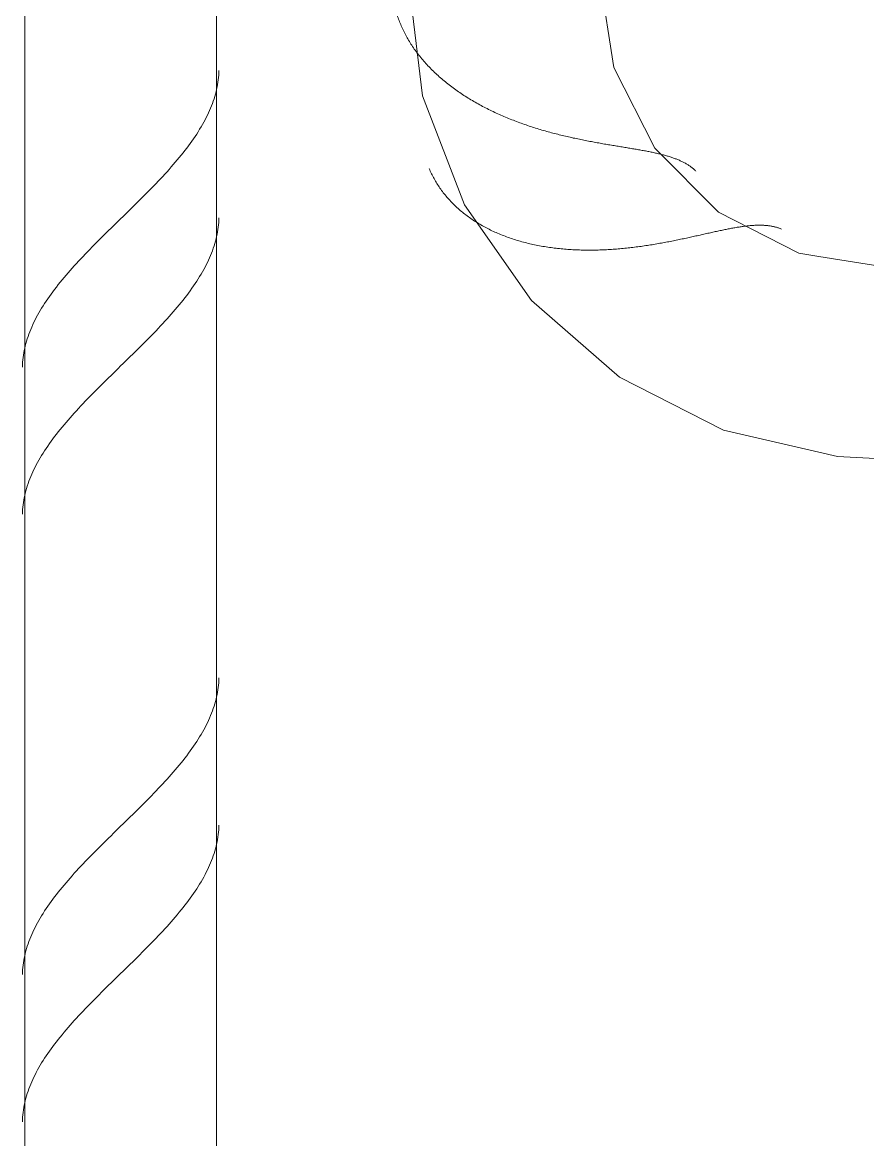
# Model space of a CAD drawing. Header units: inches. Extents: x -15746 to 650, y -81 to 12338.
# Drawn here: x -15746.417 to -15744.214, y -50.443 to -47.53 of the extents above; entities that cross this region are included whole.
import ezdxf

# ---------------------------------------------------------------- set-up
doc = ezdxf.new("R2010")
doc.units = ezdxf.units.IN
doc.header["$MEASUREMENT"] = 0
doc.layers.add('A-WALL', color=113, linetype='Continuous', lineweight=13)
doc.layers.add('A-WALL-PATT', color=111, linetype='Continuous', lineweight=18)

# ---------------------------------------------------------------- blocks, each defined once
blk = doc.blocks.new('FP_239-DETAIL - AT CMU SHELF AT RAMP')
at = {"layer": 'A-WALL', "lineweight": 18}
blk.add_line((16982.1021, -48.1689), (16981.9219, -48.1403), dxfattribs=at)
at = {"layer": 'A-WALL', "lineweight": 18, "flags": 128}
for points in [[(16980.8521, -47.4189), (16980.8891, -47.7211), (16980.9982, -48.0053), (16981.1727, -48.2548), (16981.4023, -48.4547), (16981.6734, -48.5931), (16981.9219, -48.6507)], [(16981.9219, -48.1403), (16981.8696, -48.1319), (16981.66, -48.0247), (16981.4939, -47.8578), (16981.3878, -47.6477), (16981.3521, -47.4189)], [(16981.9219, -48.6507), (16981.97, -48.6619), (16982.1021, -48.6689)]]:
    blk.add_lwpolyline(points, dxfattribs=at)
at = {"layer": 'A-WALL-PATT', "lineweight": 9}
for p, q in [((16980.8088, -47.4283), (16980.8089, -47.4319)), ((16980.8089, -47.4319), (16980.809, -47.4356)), ((16980.809, -47.4356), (16980.8092, -47.4392)), ((16980.8092, -47.4392), (16980.8094, -47.4428)), ((16980.8094, -47.4428), (16980.8097, -47.4465)), ((16980.8097, -47.4465), (16980.81, -47.4501)), ((16980.81, -47.4501), (16980.8104, -47.4537)), ((16980.8104, -47.4537), (16980.8108, -47.4574)), ((16980.8108, -47.4574), (16980.8113, -47.461)), ((16980.8113, -47.461), (16980.8118, -47.4646)), ((16980.8118, -47.4646), (16980.8123, -47.4682)), ((16980.8123, -47.4682), (16980.813, -47.4718)), ((16980.813, -47.4718), (16980.8136, -47.4754)), ((16980.8136, -47.4754), (16980.8143, -47.479)), ((16980.8143, -47.479), (16980.8151, -47.4826)), ((16980.8151, -47.4826), (16980.8159, -47.4862)), ((16980.8159, -47.4862), (16980.8167, -47.4898)), ((16980.8167, -47.4898), (16980.8176, -47.4934)), ((16980.8176, -47.4934), (16980.8185, -47.4969)), ((16980.8185, -47.4969), (16980.8195, -47.5005)), ((16980.8195, -47.5005), (16980.8206, -47.504)), ((16980.8206, -47.504), (16980.8216, -47.5076)), ((16980.8216, -47.5076), (16980.8228, -47.5111)), ((16980.8228, -47.5111), (16980.8239, -47.5147)), ((16980.8239, -47.5147), (16980.8251, -47.5182)), ((16980.8251, -47.5182), (16980.8264, -47.5217)), ((16980.8264, -47.5217), (16980.8277, -47.5252)), ((16980.8277, -47.5252), (16980.8291, -47.5287)), ((16980.8291, -47.5287), (16980.8304, -47.5322)), ((16980.8304, -47.5322), (16980.8319, -47.5356)), ((16980.8319, -47.5356), (16980.8334, -47.5391)), ((16980.8334, -47.5391), (16980.8349, -47.5426)), ((16980.8349, -47.5426), (16980.8365, -47.546)), ((16980.8365, -47.546), (16980.8381, -47.5494)), ((16980.8381, -47.5494), (16980.8397, -47.5528)), ((16980.8397, -47.5528), (16980.8414, -47.5563)), ((16980.8414, -47.5563), (16980.8432, -47.5596)), ((16980.8432, -47.5596), (16980.845, -47.563)), ((16980.845, -47.563), (16980.8468, -47.5664)), ((16980.8468, -47.5664), (16980.8487, -47.5698)), ((16980.8487, -47.5698), (16980.8506, -47.5731)), ((16980.8506, -47.5731), (16980.8526, -47.5764)), ((16980.8526, -47.5764), (16980.8546, -47.5797)), ((16980.8546, -47.5797), (16980.8566, -47.583)), ((16980.8566, -47.583), (16980.8587, -47.5863)), ((16980.8587, -47.5863), (16980.8608, -47.5896)), ((16980.8608, -47.5896), (16980.863, -47.5928)), ((16980.863, -47.5928), (16980.8652, -47.5961)), ((16980.8652, -47.5961), (16980.8674, -47.5993)), ((16980.8674, -47.5993), (16980.8697, -47.6025)), ((16980.8697, -47.6025), (16980.872, -47.6057)), ((16980.872, -47.6057), (16980.8744, -47.6089)), ((16980.8744, -47.6089), (16980.8768, -47.612)), ((16980.8768, -47.612), (16980.8792, -47.6152)), ((16980.8792, -47.6152), (16980.8817, -47.6183)), ((16980.8817, -47.6183), (16980.8842, -47.6214)), ((16980.8842, -47.6214), (16980.8868, -47.6245)), ((16980.8868, -47.6245), (16980.8894, -47.6276)), ((16980.8894, -47.6276), (16980.892, -47.6306)), ((16980.892, -47.6306), (16980.8947, -47.6337)), ((16980.8947, -47.6337), (16980.8974, -47.6367)), ((16980.8974, -47.6367), (16980.9001, -47.6397)), ((16980.9001, -47.6397), (16980.9029, -47.6427)), ((16980.9029, -47.6427), (16980.9057, -47.6456)), ((16980.9057, -47.6456), (16980.9085, -47.6486)), ((16980.9085, -47.6486), (16980.9114, -47.6515)), ((16980.9114, -47.6515), (16980.9143, -47.6544)), ((16980.9143, -47.6544), (16980.9172, -47.6573)), ((16980.9172, -47.6573), (16980.9202, -47.6601)), ((16980.9202, -47.6601), (16980.9232, -47.663)), ((16980.9232, -47.663), (16980.9262, -47.6658)), ((16980.9262, -47.6658), (16980.9293, -47.6686)), ((16980.9293, -47.6686), (16980.9324, -47.6714)), ((16980.9324, -47.6714), (16980.9355, -47.6742)), ((16980.9355, -47.6742), (16980.9387, -47.6769)), ((16980.9387, -47.6769), (16980.9419, -47.6796)), ((16980.9419, -47.6796), (16980.9451, -47.6823)), ((16980.9451, -47.6823), (16980.9483, -47.685)), ((16980.9483, -47.685), (16980.9516, -47.6876)), ((16980.9516, -47.6876), (16980.9549, -47.6903)), ((16980.9549, -47.6903), (16980.9583, -47.6929)), ((16980.9583, -47.6929), (16980.9616, -47.6955)), ((16980.9616, -47.6955), (16980.965, -47.698)), ((16980.965, -47.698), (16980.9684, -47.7006)), ((16980.9684, -47.7006), (16980.9719, -47.7031)), ((16980.9719, -47.7031), (16980.9753, -47.7056)), ((16980.9753, -47.7056), (16980.9788, -47.7081)), ((16980.9788, -47.7081), (16980.9824, -47.7105)), ((16980.9824, -47.7105), (16980.9859, -47.713)), ((16980.9859, -47.713), (16980.9895, -47.7154)), ((16980.9895, -47.7154), (16980.9931, -47.7178)), ((16980.9931, -47.7178), (16980.9967, -47.7201)), ((16980.9967, -47.7201), (16981.0003, -47.7225)), ((16981.0003, -47.7225), (16981.004, -47.7248)), ((16981.004, -47.7248), (16981.0076, -47.7271)), ((16981.0076, -47.7271), (16981.0113, -47.7294)), ((16981.0113, -47.7294), (16981.015, -47.7316)), ((16981.015, -47.7316), (16981.0188, -47.7338)), ((16981.0188, -47.7338), (16981.0225, -47.736)), ((16981.0225, -47.736), (16981.0263, -47.7382)), ((16981.0263, -47.7382), (16981.0301, -47.7404)), ((16981.0301, -47.7404), (16981.0339, -47.7425)), ((16981.0339, -47.7425), (16981.0378, -47.7446)), ((16981.0378, -47.7446), (16981.0416, -47.7467)), ((16981.0416, -47.7467), (16981.0455, -47.7488)), ((16981.0455, -47.7488), (16981.0494, -47.7508)), ((16981.0494, -47.7508), (16981.0533, -47.7528)), ((16981.0533, -47.7528), (16981.0572, -47.7548)), ((16981.0572, -47.7548), (16981.0611, -47.7568)), ((16981.0611, -47.7568), (16981.0651, -47.7587)), ((16981.0651, -47.7587), (16981.069, -47.7607)), ((16981.069, -47.7607), (16981.073, -47.7626)), ((16981.073, -47.7626), (16981.077, -47.7644)), ((16981.077, -47.7644), (16981.081, -47.7663)), ((16981.081, -47.7663), (16981.085, -47.7681)), ((16981.085, -47.7681), (16981.089, -47.7699)), ((16981.089, -47.7699), (16981.093, -47.7717)), ((16981.093, -47.7717), (16981.0971, -47.7735)), ((16981.0971, -47.7735), (16981.1011, -47.7752)), ((16981.1011, -47.7752), (16981.1052, -47.7769)), ((16981.1052, -47.7769), (16981.1092, -47.7786)), ((16981.1092, -47.7786), (16981.1133, -47.7803)), ((16981.1133, -47.7803), (16981.1174, -47.782)), ((16981.1174, -47.782), (16981.1215, -47.7836)), ((16981.1215, -47.7836), (16981.1256, -47.7852)), ((16981.1256, -47.7852), (16981.1297, -47.7868)), ((16981.1297, -47.7868), (16981.1338, -47.7883)), ((16981.1338, -47.7883), (16981.1379, -47.7899)), ((16981.1379, -47.7899), (16981.142, -47.7914)), ((16981.142, -47.7914), (16981.1461, -47.7929)), ((16981.1461, -47.7929), (16981.1503, -47.7944)), ((16981.1503, -47.7944), (16981.1544, -47.7958)), ((16981.1544, -47.7958), (16981.1585, -47.7973)), ((16981.1585, -47.7973), (16981.1627, -47.7987)), ((16981.1627, -47.7987), (16981.1668, -47.8001)), ((16981.1668, -47.8001), (16981.171, -47.8014)), ((16981.171, -47.8014), (16981.1751, -47.8028)), ((16981.1751, -47.8028), (16981.1792, -47.8041)), ((16981.1792, -47.8041), (16981.1834, -47.8054)), ((16981.1834, -47.8054), (16981.1875, -47.8067)), ((16981.1875, -47.8067), (16981.1917, -47.808)), ((16981.1917, -47.808), (16981.1958, -47.8092)), ((16981.1958, -47.8092), (16981.2, -47.8105)), ((16981.2, -47.8105), (16981.2041, -47.8117)), ((16981.2041, -47.8117), (16981.2082, -47.8129)), ((16981.2082, -47.8129), (16981.2124, -47.814)), ((16981.2124, -47.814), (16981.2165, -47.8152)), ((16981.2165, -47.8152), (16981.2206, -47.8163)), ((16981.2206, -47.8163), (16981.2247, -47.8174)), ((16981.2247, -47.8174), (16981.2288, -47.8185)), ((16981.2288, -47.8185), (16981.2329, -47.8196)), ((16981.2329, -47.8196), (16981.237, -47.8207)), ((16981.237, -47.8207), (16981.2411, -47.8217)), ((16981.2411, -47.8217), (16981.2452, -47.8228)), ((16981.2452, -47.8228), (16981.2493, -47.8238)), ((16981.2493, -47.8238), (16981.2534, -47.8248)), ((16981.2534, -47.8248), (16981.2575, -47.8257)), ((16981.2575, -47.8257), (16981.2615, -47.8267)), ((16981.2615, -47.8267), (16981.2656, -47.8276)), ((16981.2656, -47.8276), (16981.2696, -47.8286)), ((16981.2696, -47.8286), (16981.2736, -47.8295)), ((16981.2736, -47.8295), (16981.2777, -47.8304)), ((16981.2777, -47.8304), (16981.2817, -47.8313)), ((16981.2817, -47.8313), (16981.2857, -47.8321)), ((16981.2857, -47.8321), (16981.2897, -47.833)), ((16981.2897, -47.833), (16981.2936, -47.8338)), ((16981.2936, -47.8338), (16981.2976, -47.8347)), ((16981.2976, -47.8347), (16981.3015, -47.8355)), ((16981.3015, -47.8355), (16981.3055, -47.8363)), ((16981.3055, -47.8363), (16981.3094, -47.8371)), ((16981.3094, -47.8371), (16981.3133, -47.8379)), ((16981.3133, -47.8379), (16981.3172, -47.8386)), ((16981.3172, -47.8386), (16981.3211, -47.8394)), ((16981.3211, -47.8394), (16981.325, -47.8401)), ((16981.325, -47.8401), (16981.3288, -47.8408)), ((16981.3288, -47.8408), (16981.3327, -47.8416)), ((16981.3327, -47.8416), (16981.3365, -47.8423)), ((16981.3365, -47.8423), (16981.3403, -47.843)), ((16981.3403, -47.843), (16981.3441, -47.8437)), ((16981.3441, -47.8437), (16981.3479, -47.8443)), ((16981.3479, -47.8443), (16981.3516, -47.845)), ((16981.3516, -47.845), (16981.3554, -47.8457)), ((16981.3554, -47.8457), (16981.3591, -47.8463)), ((16981.3591, -47.8463), (16981.3628, -47.847)), ((16981.3628, -47.847), (16981.3665, -47.8476)), ((16981.3665, -47.8476), (16981.3701, -47.8482)), ((16981.3701, -47.8482), (16981.3738, -47.8488)), ((16981.3738, -47.8488), (16981.3774, -47.8494)), ((16981.3774, -47.8494), (16981.381, -47.85)), ((16981.381, -47.85), (16981.3846, -47.8506)), ((16981.3846, -47.8506), (16981.3882, -47.8512)), ((16981.3882, -47.8512), (16981.3917, -47.8518)), ((16981.3917, -47.8518), (16981.3952, -47.8524)), ((16981.3952, -47.8524), (16981.3987, -47.853)), ((16981.3987, -47.853), (16981.4022, -47.8536)), ((16981.4022, -47.8536), (16981.4057, -47.8541)), ((16981.4057, -47.8541), (16981.4091, -47.8547)), ((16981.4091, -47.8547), (16981.4126, -47.8552)), ((16981.4126, -47.8552), (16981.416, -47.8558)), ((16981.416, -47.8558), (16981.4193, -47.8564)), ((16981.4193, -47.8564), (16981.4227, -47.8569)), ((16981.4227, -47.8569), (16981.426, -47.8575)), ((16981.426, -47.8575), (16981.4293, -47.858)), ((16981.4293, -47.858), (16981.4326, -47.8586)), ((16981.4326, -47.8586), (16981.4359, -47.8591)), ((16981.4359, -47.8591), (16981.4391, -47.8596)), ((16981.4391, -47.8596), (16981.4423, -47.8602)), ((16981.4423, -47.8602), (16981.4455, -47.8607)), ((16981.4455, -47.8607), (16981.4487, -47.8613)), ((16981.4487, -47.8613), (16981.4518, -47.8618)), ((16981.4518, -47.8618), (16981.4549, -47.8624)), ((16981.4549, -47.8624), (16981.458, -47.8629)), ((16981.458, -47.8629), (16981.4611, -47.8635)), ((16981.4611, -47.8635), (16981.4641, -47.864)), ((16981.4641, -47.864), (16981.4671, -47.8646)), ((16981.4671, -47.8646), (16981.4701, -47.8651)), ((16981.4701, -47.8651), (16981.4731, -47.8657)), ((16981.4731, -47.8657), (16981.476, -47.8663)), ((16981.476, -47.8663), (16981.4789, -47.8669)), ((16981.4789, -47.8669), (16981.4818, -47.8674)), ((16981.4818, -47.8674), (16981.4847, -47.868)), ((16981.4847, -47.868), (16981.4875, -47.8686)), ((16981.4875, -47.8686), (16981.4903, -47.8692)), ((16981.4903, -47.8692), (16981.4931, -47.8698)), ((16981.4931, -47.8698), (16981.4959, -47.8704)), ((16981.4959, -47.8704), (16981.4986, -47.871)), ((16981.4986, -47.871), (16981.5013, -47.8716)), ((16981.5013, -47.8716), (16981.504, -47.8722)), ((16981.504, -47.8722), (16981.5066, -47.8729)), ((16981.5066, -47.8729), (16981.5093, -47.8735)), ((16981.5093, -47.8735), (16981.5119, -47.8742)), ((16981.5119, -47.8742), (16981.5144, -47.8748)), ((16981.5144, -47.8748), (16981.517, -47.8755)), ((16981.517, -47.8755), (16981.5195, -47.8762)), ((16981.5195, -47.8762), (16981.522, -47.8769)), ((16981.522, -47.8769), (16981.5245, -47.8776)), ((16981.5245, -47.8776), (16981.5269, -47.8783)), ((16981.5269, -47.8783), (16981.5293, -47.879)), ((16981.5293, -47.879), (16981.5317, -47.8797)), ((16981.5317, -47.8797), (16981.534, -47.8805)), ((16981.534, -47.8805), (16981.5364, -47.8812)), ((16981.5364, -47.8812), (16981.5387, -47.882)), ((16981.5387, -47.882), (16981.541, -47.8828)), ((16981.541, -47.8828), (16981.5432, -47.8836)), ((16981.5432, -47.8836), (16981.5454, -47.8844)), ((16981.5454, -47.8844), (16981.5476, -47.8852)), ((16981.5476, -47.8852), (16981.5498, -47.886)), ((16981.5498, -47.886), (16981.5519, -47.8869)), ((16981.5519, -47.8869), (16981.554, -47.8877)), ((16981.554, -47.8877), (16981.5561, -47.8886)), ((16981.5561, -47.8886), (16981.5582, -47.8895)), ((16981.5582, -47.8895), (16981.5602, -47.8904)), ((16981.5602, -47.8904), (16981.5622, -47.8913)), ((16981.5622, -47.8913), (16981.5642, -47.8923)), ((16980.906, -47.911), (16980.9075, -47.9144)), ((16980.9075, -47.9144), (16980.909, -47.9177)), ((16980.909, -47.9177), (16980.9105, -47.921)), ((16981.5642, -47.8923), (16981.5662, -47.8932)), ((16981.5662, -47.8932), (16981.5681, -47.8942)), ((16981.5681, -47.8942), (16981.57, -47.8952)), ((16981.57, -47.8952), (16981.5719, -47.8962)), ((16981.5719, -47.8962), (16981.5738, -47.8972)), ((16981.5738, -47.8972), (16981.5756, -47.8983)), ((16981.5756, -47.8983), (16981.5774, -47.8993)), ((16981.5774, -47.8993), (16981.5792, -47.9004)), ((16981.5792, -47.9004), (16981.5809, -47.9015)), ((16981.5809, -47.9015), (16981.5827, -47.9027)), ((16981.5827, -47.9027), (16981.5844, -47.9038)), ((16981.5844, -47.9038), (16981.586, -47.905)), ((16981.586, -47.905), (16981.5877, -47.9061)), ((16981.5877, -47.9061), (16981.5893, -47.9073)), ((16981.5893, -47.9073), (16981.5909, -47.9086)), ((16981.5909, -47.9086), (16981.5925, -47.9098)), ((16981.5925, -47.9098), (16981.5941, -47.9111)), ((16981.5941, -47.9111), (16981.5956, -47.9123)), ((16981.5956, -47.9123), (16981.5971, -47.9136)), ((16981.5971, -47.9136), (16981.5986, -47.915)), ((16981.5986, -47.915), (16981.6001, -47.9163)), ((16981.6001, -47.9163), (16981.6015, -47.9177)), ((16980.9105, -47.921), (16980.9121, -47.9243)), ((16980.9121, -47.9243), (16980.9137, -47.9275)), ((16980.9137, -47.9275), (16980.9153, -47.9308)), ((16980.9153, -47.9308), (16980.917, -47.934)), ((16980.917, -47.934), (16980.9188, -47.9372)), ((16980.9188, -47.9372), (16980.9206, -47.9404)), ((16980.9206, -47.9404), (16980.9224, -47.9436)), ((16980.9224, -47.9436), (16980.9243, -47.9467)), ((16980.9243, -47.9467), (16980.9262, -47.9498)), ((16980.9262, -47.9498), (16980.9281, -47.9529)), ((16980.9281, -47.9529), (16980.9301, -47.956)), ((16980.9301, -47.956), (16980.9322, -47.959)), ((16980.9322, -47.959), (16980.9343, -47.9621)), ((16980.9343, -47.9621), (16980.9364, -47.9651)), ((16980.9364, -47.9651), (16980.9385, -47.9681)), ((16980.9385, -47.9681), (16980.9407, -47.971)), ((16980.9407, -47.971), (16980.943, -47.974)), ((16980.943, -47.974), (16980.9453, -47.9769)), ((16980.9453, -47.9769), (16980.9476, -47.9798)), ((16980.9476, -47.9798), (16980.95, -47.9826)), ((16980.95, -47.9826), (16980.9524, -47.9855)), ((16980.9524, -47.9855), (16980.9548, -47.9883)), ((16980.9548, -47.9883), (16980.9573, -47.9911)), ((16980.9573, -47.9911), (16980.9598, -47.9938)), ((16980.9598, -47.9938), (16980.9624, -47.9966)), ((16980.9624, -47.9966), (16980.965, -47.9993)), ((16980.965, -47.9993), (16980.9676, -48.002)), ((16980.9676, -48.002), (16980.9703, -48.0046)), ((16980.9703, -48.0046), (16980.973, -48.0072)), ((16980.973, -48.0072), (16980.9757, -48.0098)), ((16980.9757, -48.0098), (16980.9785, -48.0124)), ((16980.9785, -48.0124), (16980.9813, -48.015)), ((16980.9813, -48.015), (16980.9842, -48.0175)), ((16980.9842, -48.0175), (16980.9871, -48.02)), ((16980.9871, -48.02), (16980.99, -48.0225)), ((16980.99, -48.0225), (16980.9929, -48.0249)), ((16980.9929, -48.0249), (16980.9959, -48.0273)), ((16980.9959, -48.0273), (16980.999, -48.0297)), ((16980.999, -48.0297), (16981.002, -48.032)), ((16981.002, -48.032), (16981.0051, -48.0344)), ((16981.0051, -48.0344), (16981.0082, -48.0367)), ((16981.0082, -48.0367), (16981.0114, -48.0389)), ((16981.0114, -48.0389), (16981.0146, -48.0412)), ((16981.0146, -48.0412), (16981.0178, -48.0434)), ((16981.0178, -48.0434), (16981.0211, -48.0456)), ((16981.0211, -48.0456), (16981.0244, -48.0477)), ((16981.0244, -48.0477), (16981.0277, -48.0498)), ((16981.0277, -48.0498), (16981.031, -48.0519)), ((16981.031, -48.0519), (16981.0344, -48.054)), ((16981.0344, -48.054), (16981.0378, -48.056)), ((16981.0378, -48.056), (16981.0412, -48.058)), ((16981.0412, -48.058), (16981.0447, -48.06)), ((16981.0447, -48.06), (16981.0482, -48.062)), ((16981.0482, -48.062), (16981.0517, -48.0639)), ((16981.0517, -48.0639), (16981.0553, -48.0657)), ((16981.0553, -48.0657), (16981.0589, -48.0676)), ((16981.6973, -48.0662), (16981.7002, -48.0657)), ((16981.7002, -48.0657), (16981.703, -48.0652)), ((16981.703, -48.0652), (16981.7058, -48.0647)), ((16981.7058, -48.0647), (16981.7086, -48.0642)), ((16981.7086, -48.0642), (16981.7113, -48.0638)), ((16981.7113, -48.0638), (16981.7141, -48.0634)), ((16981.7141, -48.0634), (16981.7168, -48.0629)), ((16981.7168, -48.0629), (16981.7195, -48.0625)), ((16981.7195, -48.0625), (16981.7222, -48.0621)), ((16981.7222, -48.0621), (16981.7248, -48.0618)), ((16981.7248, -48.0618), (16981.7275, -48.0614)), ((16981.7275, -48.0614), (16981.7301, -48.0611)), ((16981.7301, -48.0611), (16981.7327, -48.0608)), ((16981.7327, -48.0608), (16981.7352, -48.0605)), ((16981.7352, -48.0605), (16981.7378, -48.0602)), ((16981.7378, -48.0602), (16981.7403, -48.06)), ((16981.7403, -48.06), (16981.7428, -48.0597)), ((16981.7428, -48.0597), (16981.7453, -48.0595)), ((16981.7453, -48.0595), (16981.7477, -48.0593)), ((16981.7477, -48.0593), (16981.7502, -48.0592)), ((16981.7502, -48.0592), (16981.7526, -48.059)), ((16981.7526, -48.059), (16981.755, -48.0589)), ((16981.755, -48.0589), (16981.7574, -48.0588)), ((16981.7574, -48.0588), (16981.7598, -48.0587)), ((16981.7598, -48.0587), (16981.7621, -48.0586)), ((16981.7621, -48.0586), (16981.7644, -48.0586)), ((16981.7644, -48.0586), (16981.7667, -48.0586)), ((16981.7667, -48.0586), (16981.769, -48.0586)), ((16981.769, -48.0586), (16981.7713, -48.0586)), ((16981.7713, -48.0586), (16981.7735, -48.0587)), ((16981.7735, -48.0587), (16981.7758, -48.0588)), ((16981.7758, -48.0588), (16981.778, -48.0589)), ((16981.778, -48.0589), (16981.7802, -48.059)), ((16981.7802, -48.059), (16981.7823, -48.0592)), ((16981.7823, -48.0592), (16981.7845, -48.0593)), ((16981.7845, -48.0593), (16981.7866, -48.0595)), ((16981.7866, -48.0595), (16981.7887, -48.0598)), ((16981.7887, -48.0598), (16981.7909, -48.06)), ((16981.7909, -48.06), (16981.7929, -48.0603)), ((16981.7929, -48.0603), (16981.795, -48.0606)), ((16981.795, -48.0606), (16981.7971, -48.061)), ((16981.7971, -48.061), (16981.7991, -48.0613)), ((16981.7991, -48.0613), (16981.8011, -48.0617)), ((16981.8011, -48.0617), (16981.8031, -48.0622)), ((16981.8031, -48.0622), (16981.8051, -48.0626)), ((16981.8051, -48.0626), (16981.8071, -48.0631)), ((16981.8071, -48.0631), (16981.8091, -48.0636)), ((16981.8091, -48.0636), (16981.811, -48.0641)), ((16981.811, -48.0641), (16981.8129, -48.0647)), ((16981.8129, -48.0647), (16981.8149, -48.0653)), ((16981.8149, -48.0653), (16981.8168, -48.0659)), ((16981.8168, -48.0659), (16981.8186, -48.0665)), ((16981.0589, -48.0676), (16981.0625, -48.0694)), ((16981.0625, -48.0694), (16981.0661, -48.0712)), ((16981.0661, -48.0712), (16981.0697, -48.073)), ((16981.0697, -48.073), (16981.0734, -48.0747)), ((16981.0734, -48.0747), (16981.0771, -48.0764)), ((16981.0771, -48.0764), (16981.0809, -48.0781)), ((16981.0809, -48.0781), (16981.0846, -48.0797)), ((16981.0846, -48.0797), (16981.0884, -48.0813)), ((16981.0884, -48.0813), (16981.0922, -48.0829)), ((16981.0922, -48.0829), (16981.096, -48.0844)), ((16981.096, -48.0844), (16981.0999, -48.0859)), ((16981.0999, -48.0859), (16981.1038, -48.0874)), ((16981.1038, -48.0874), (16981.1076, -48.0889)), ((16981.1076, -48.0889), (16981.1116, -48.0903)), ((16981.1116, -48.0903), (16981.1155, -48.0917)), ((16981.1155, -48.0917), (16981.1194, -48.093)), ((16981.1194, -48.093), (16981.1234, -48.0944)), ((16981.1234, -48.0944), (16981.1274, -48.0957)), ((16981.5615, -48.0954), (16981.5653, -48.0946)), ((16981.5653, -48.0946), (16981.569, -48.0938)), ((16981.569, -48.0938), (16981.5727, -48.093)), ((16981.5727, -48.093), (16981.5764, -48.0923)), ((16981.5764, -48.0923), (16981.58, -48.0915)), ((16981.58, -48.0915), (16981.5837, -48.0907)), ((16981.5837, -48.0907), (16981.5873, -48.0899)), ((16981.5873, -48.0899), (16981.5909, -48.0891)), ((16981.5909, -48.0891), (16981.5944, -48.0883)), ((16981.5944, -48.0883), (16981.598, -48.0875)), ((16981.598, -48.0875), (16981.6015, -48.0867)), ((16981.6015, -48.0867), (16981.605, -48.086)), ((16981.605, -48.086), (16981.6085, -48.0852)), ((16981.6085, -48.0852), (16981.612, -48.0844)), ((16981.612, -48.0844), (16981.6154, -48.0836)), ((16981.6154, -48.0836), (16981.6189, -48.0829)), ((16981.6189, -48.0829), (16981.6223, -48.0821)), ((16981.6223, -48.0821), (16981.6256, -48.0813)), ((16981.6256, -48.0813), (16981.629, -48.0806)), ((16981.629, -48.0806), (16981.6323, -48.0798)), ((16981.6323, -48.0798), (16981.6357, -48.0791)), ((16981.6357, -48.0791), (16981.6389, -48.0784)), ((16981.6389, -48.0784), (16981.6422, -48.0776)), ((16981.6422, -48.0776), (16981.6455, -48.0769)), ((16981.6455, -48.0769), (16981.6487, -48.0762)), ((16981.6487, -48.0762), (16981.6519, -48.0755)), ((16981.6519, -48.0755), (16981.6551, -48.0748)), ((16981.6551, -48.0748), (16981.6583, -48.0741)), ((16981.6583, -48.0741), (16981.6614, -48.0734)), ((16981.6614, -48.0734), (16981.6645, -48.0728)), ((16981.6645, -48.0728), (16981.6676, -48.0721)), ((16981.6676, -48.0721), (16981.6707, -48.0715)), ((16981.6707, -48.0715), (16981.6737, -48.0708)), ((16981.6737, -48.0708), (16981.6768, -48.0702)), ((16981.6768, -48.0702), (16981.6798, -48.0696)), ((16981.6798, -48.0696), (16981.6827, -48.069)), ((16981.6827, -48.069), (16981.6857, -48.0684)), ((16981.6857, -48.0684), (16981.6886, -48.0679)), ((16981.6886, -48.0679), (16981.6916, -48.0673)), ((16981.6916, -48.0673), (16981.6944, -48.0667)), ((16981.6944, -48.0667), (16981.6973, -48.0662)), ((16981.8186, -48.0665), (16981.8205, -48.0672)), ((16981.8205, -48.0672), (16981.8224, -48.0679)), ((16981.8224, -48.0679), (16981.8242, -48.0686)), ((16981.1274, -48.0957), (16981.1314, -48.0969)), ((16981.1314, -48.0969), (16981.1355, -48.0982)), ((16981.1355, -48.0982), (16981.1395, -48.0994)), ((16981.1395, -48.0994), (16981.1436, -48.1006)), ((16981.1436, -48.1006), (16981.1477, -48.1017)), ((16981.1477, -48.1017), (16981.1518, -48.1028)), ((16981.1518, -48.1028), (16981.1559, -48.1039)), ((16981.1559, -48.1039), (16981.16, -48.105)), ((16981.16, -48.105), (16981.1642, -48.106)), ((16981.1642, -48.106), (16981.1683, -48.107)), ((16981.1683, -48.107), (16981.1725, -48.1079)), ((16981.1725, -48.1079), (16981.1767, -48.1089)), ((16981.1767, -48.1089), (16981.1809, -48.1098)), ((16981.1809, -48.1098), (16981.1852, -48.1106)), ((16981.1852, -48.1106), (16981.1894, -48.1115)), ((16981.1894, -48.1115), (16981.1936, -48.1123)), ((16981.1936, -48.1123), (16981.1979, -48.1131)), ((16981.1979, -48.1131), (16981.2022, -48.1138)), ((16981.2022, -48.1138), (16981.2064, -48.1146)), ((16981.2064, -48.1146), (16981.2107, -48.1153)), ((16981.2107, -48.1153), (16981.215, -48.1159)), ((16981.215, -48.1159), (16981.2193, -48.1166)), ((16981.2193, -48.1166), (16981.2237, -48.1172)), ((16981.2237, -48.1172), (16981.228, -48.1178)), ((16981.228, -48.1178), (16981.2323, -48.1183)), ((16981.2323, -48.1183), (16981.2367, -48.1188)), ((16981.2367, -48.1188), (16981.241, -48.1193)), ((16981.241, -48.1193), (16981.2454, -48.1198)), ((16981.2454, -48.1198), (16981.2497, -48.1202)), ((16981.2497, -48.1202), (16981.2541, -48.1206)), ((16981.2541, -48.1206), (16981.2585, -48.121)), ((16981.2585, -48.121), (16981.2629, -48.1214)), ((16981.2629, -48.1214), (16981.2673, -48.1217)), ((16981.2673, -48.1217), (16981.2716, -48.122)), ((16981.2716, -48.122), (16981.276, -48.1223)), ((16981.276, -48.1223), (16981.2804, -48.1226)), ((16981.2804, -48.1226), (16981.2848, -48.1228)), ((16981.2848, -48.1228), (16981.2892, -48.123)), ((16981.2892, -48.123), (16981.2936, -48.1232)), ((16981.2936, -48.1232), (16981.298, -48.1233)), ((16981.298, -48.1233), (16981.3024, -48.1234)), ((16981.3024, -48.1234), (16981.3069, -48.1235)), ((16981.3069, -48.1235), (16981.3113, -48.1236)), ((16981.3113, -48.1236), (16981.3157, -48.1237)), ((16981.3157, -48.1237), (16981.3201, -48.1237)), ((16981.3201, -48.1237), (16981.3245, -48.1237)), ((16981.3245, -48.1237), (16981.3289, -48.1237)), ((16981.3289, -48.1237), (16981.3333, -48.1236)), ((16981.3333, -48.1236), (16981.3377, -48.1236)), ((16981.3377, -48.1236), (16981.3421, -48.1235)), ((16981.3421, -48.1235), (16981.3465, -48.1234)), ((16981.3465, -48.1234), (16981.3509, -48.1233)), ((16981.3509, -48.1233), (16981.3552, -48.1231)), ((16981.3552, -48.1231), (16981.3596, -48.1229)), ((16981.3596, -48.1229), (16981.364, -48.1227)), ((16981.364, -48.1227), (16981.3684, -48.1225)), ((16981.3684, -48.1225), (16981.3727, -48.1223)), ((16981.3727, -48.1223), (16981.3771, -48.122)), ((16981.3771, -48.122), (16981.3814, -48.1217)), ((16981.3814, -48.1217), (16981.3858, -48.1214)), ((16981.3858, -48.1214), (16981.3901, -48.1211)), ((16981.3901, -48.1211), (16981.3945, -48.1208)), ((16981.3945, -48.1208), (16981.3988, -48.1204)), ((16981.3988, -48.1204), (16981.4031, -48.1201)), ((16981.4031, -48.1201), (16981.4074, -48.1197)), ((16981.4074, -48.1197), (16981.4117, -48.1193)), ((16981.4117, -48.1193), (16981.416, -48.1188)), ((16981.416, -48.1188), (16981.4203, -48.1184)), ((16981.4203, -48.1184), (16981.4245, -48.118)), ((16981.4245, -48.118), (16981.4288, -48.1175)), ((16981.4288, -48.1175), (16981.433, -48.117)), ((16981.433, -48.117), (16981.4373, -48.1165)), ((16981.4373, -48.1165), (16981.4415, -48.116)), ((16981.4415, -48.116), (16981.4457, -48.1154)), ((16981.4457, -48.1154), (16981.4499, -48.1149)), ((16981.4499, -48.1149), (16981.4541, -48.1143)), ((16981.4541, -48.1143), (16981.4583, -48.1138)), ((16981.4583, -48.1138), (16981.4625, -48.1132)), ((16981.4625, -48.1132), (16981.4666, -48.1126)), ((16981.4666, -48.1126), (16981.4707, -48.1119)), ((16981.4707, -48.1119), (16981.4749, -48.1113)), ((16981.4749, -48.1113), (16981.479, -48.1107)), ((16981.479, -48.1107), (16981.4831, -48.11)), ((16981.4831, -48.11), (16981.4872, -48.1094)), ((16981.4872, -48.1094), (16981.4912, -48.1087)), ((16981.4912, -48.1087), (16981.4953, -48.108)), ((16981.4953, -48.108), (16981.4993, -48.1074)), ((16981.4993, -48.1074), (16981.5033, -48.1067)), ((16981.5033, -48.1067), (16981.5073, -48.1059)), ((16981.5073, -48.1059), (16981.5113, -48.1052)), ((16981.5113, -48.1052), (16981.5153, -48.1045)), ((16981.5153, -48.1045), (16981.5192, -48.1038)), ((16981.5192, -48.1038), (16981.5232, -48.1031)), ((16981.5232, -48.1031), (16981.5271, -48.1023)), ((16981.5271, -48.1023), (16981.531, -48.1016)), ((16981.531, -48.1016), (16981.5349, -48.1008)), ((16981.5349, -48.1008), (16981.5387, -48.1)), ((16981.5387, -48.1), (16981.5426, -48.0993)), ((16981.5426, -48.0993), (16981.5464, -48.0985)), ((16981.5464, -48.0985), (16981.5502, -48.0977)), ((16981.5502, -48.0977), (16981.554, -48.097)), ((16981.554, -48.097), (16981.5578, -48.0962)), ((16981.5578, -48.0962), (16981.5615, -48.0954))]:
    blk.add_line(p, q, dxfattribs=at)
blk = doc.blocks.new('Dowel4 - Dowel-1882244-DETAIL - AT CMU SHELF AT RAMP')
at = {"layer": 'A-WALL', "lineweight": 18}
blk.add_blockref('FP_239-DETAIL - AT CMU SHELF AT RAMP', (-16363.1316, 0), dxfattribs=at)
blk = doc.blocks.new('FP_241-DETAIL - AT CMU SHELF AT RAMP')
at = {"layer": 'A-WALL', "lineweight": 18}
for p, q in [((16979.8521, -33.4189), (16979.8521, -73.4189)), ((16980.3521, -73.4189), (16980.3521, -33.4189))]:
    blk.add_line(p, q, dxfattribs=at)
at = {"layer": 'A-WALL-PATT', "lineweight": 9}
for p, q in [((16980.358, -47.6614), (16980.3583, -47.6552)), ((16980.3546, -47.6921), (16980.3556, -47.6859)), ((16980.3556, -47.6859), (16980.3564, -47.6798)), ((16980.3564, -47.6798), (16980.3571, -47.6737)), ((16980.3571, -47.6737), (16980.3577, -47.6675)), ((16980.3577, -47.6675), (16980.358, -47.6614)), ((16980.3491, -47.7166), (16980.3507, -47.7105)), ((16980.3507, -47.7105), (16980.3521, -47.7043)), ((16980.3521, -47.7043), (16980.3534, -47.6982)), ((16980.3534, -47.6982), (16980.3546, -47.6921)), ((16980.3388, -47.7473), (16980.3412, -47.7411)), ((16980.3412, -47.7411), (16980.3434, -47.735)), ((16980.3434, -47.735), (16980.3454, -47.7289)), ((16980.3454, -47.7289), (16980.3473, -47.7227)), ((16980.3473, -47.7227), (16980.3491, -47.7166)), ((16980.3251, -47.778), (16980.3281, -47.7718)), ((16980.3281, -47.7718), (16980.331, -47.7657)), ((16980.331, -47.7657), (16980.3337, -47.7596)), ((16980.3337, -47.7596), (16980.3364, -47.7534)), ((16980.3364, -47.7534), (16980.3388, -47.7473)), ((16980.3079, -47.8086), (16980.3116, -47.8025)), ((16980.3116, -47.8025), (16980.3152, -47.7964)), ((16980.3152, -47.7964), (16980.3186, -47.7902)), ((16980.3186, -47.7902), (16980.3219, -47.7841)), ((16980.3219, -47.7841), (16980.3251, -47.778)), ((16980.292, -47.8332), (16980.2961, -47.8271)), ((16980.2961, -47.8271), (16980.3002, -47.8209)), ((16980.3002, -47.8209), (16980.3041, -47.8148)), ((16980.3041, -47.8148), (16980.3079, -47.8086)), ((16980.2695, -47.8639), (16980.2742, -47.8577)), ((16980.2742, -47.8577), (16980.2788, -47.8516)), ((16980.2788, -47.8516), (16980.2833, -47.8455)), ((16980.2833, -47.8455), (16980.2877, -47.8393)), ((16980.2877, -47.8393), (16980.292, -47.8332)), ((16980.2445, -47.8945), (16980.2496, -47.8884)), ((16980.2496, -47.8884), (16980.2547, -47.8823)), ((16980.2547, -47.8823), (16980.2597, -47.8761)), ((16980.2597, -47.8761), (16980.2647, -47.87)), ((16980.2647, -47.87), (16980.2695, -47.8639)), ((16980.2173, -47.9252), (16980.2229, -47.9191)), ((16980.2229, -47.9191), (16980.2284, -47.913)), ((16980.2284, -47.913), (16980.2338, -47.9068)), ((16980.2338, -47.9068), (16980.2392, -47.9007)), ((16980.2392, -47.9007), (16980.2445, -47.8945)), ((16980.1943, -47.9498), (16980.2001, -47.9436)), ((16980.2001, -47.9436), (16980.2059, -47.9375)), ((16980.2059, -47.9375), (16980.2116, -47.9314)), ((16980.2116, -47.9314), (16980.2173, -47.9252)), ((16980.1643, -47.9805), (16980.1704, -47.9743)), ((16980.1704, -47.9743), (16980.1765, -47.9682)), ((16980.1765, -47.9682), (16980.1825, -47.962)), ((16980.1825, -47.962), (16980.1884, -47.9559)), ((16980.1884, -47.9559), (16980.1943, -47.9498)), ((16980.1334, -48.0111), (16980.1397, -48.005)), ((16980.1397, -48.005), (16980.1459, -47.9989)), ((16980.1459, -47.9989), (16980.1521, -47.9927)), ((16980.1521, -47.9927), (16980.1582, -47.9866)), ((16980.1582, -47.9866), (16980.1643, -47.9805)), ((16980.1021, -48.0418), (16980.1084, -48.0357)), ((16980.1084, -48.0357), (16980.1146, -48.0295)), ((16980.1146, -48.0295), (16980.1209, -48.0234)), ((16980.1209, -48.0234), (16980.1272, -48.0173)), ((16980.1272, -48.0173), (16980.1334, -48.0111)), ((16980.077, -48.0664), (16980.0832, -48.0602)), ((16980.0832, -48.0602), (16980.0895, -48.0541)), ((16980.0895, -48.0541), (16980.0958, -48.0479)), ((16980.0958, -48.0479), (16980.1021, -48.0418)), ((16980.3556, -48.0698), (16980.3564, -48.0637)), ((16980.3564, -48.0637), (16980.3571, -48.0576)), ((16980.3571, -48.0576), (16980.3577, -48.0514)), ((16980.3577, -48.0514), (16980.358, -48.0453)), ((16980.358, -48.0453), (16980.3583, -48.0392)), ((16980.0459, -48.097), (16980.0521, -48.0909)), ((16980.0521, -48.0909), (16980.0583, -48.0848)), ((16980.0583, -48.0848), (16980.0645, -48.0786)), ((16980.0645, -48.0786), (16980.0707, -48.0725)), ((16980.0707, -48.0725), (16980.077, -48.0664)), ((16980.3491, -48.1005), (16980.3507, -48.0944)), ((16980.3507, -48.0944), (16980.3521, -48.0883)), ((16980.3521, -48.0883), (16980.3534, -48.0821)), ((16980.3534, -48.0821), (16980.3546, -48.076)), ((16980.3546, -48.076), (16980.3556, -48.0698)), ((16980.0157, -48.1277), (16980.0217, -48.1216)), ((16980.0217, -48.1216), (16980.0277, -48.1154)), ((16980.0277, -48.1154), (16980.0337, -48.1093)), ((16980.0337, -48.1093), (16980.0398, -48.1032)), ((16980.0398, -48.1032), (16980.0459, -48.097)), ((16980.3412, -48.1251), (16980.3434, -48.1189)), ((16980.3434, -48.1189), (16980.3454, -48.1128)), ((16980.3454, -48.1128), (16980.3473, -48.1067)), ((16980.3473, -48.1067), (16980.3491, -48.1005)), ((16979.9868, -48.1584), (16979.9925, -48.1523)), ((16979.9925, -48.1523), (16979.9982, -48.1461)), ((16979.9982, -48.1461), (16980.004, -48.14)), ((16980.004, -48.14), (16980.0098, -48.1338)), ((16980.0098, -48.1338), (16980.0157, -48.1277)), ((16980.3281, -48.1557), (16980.331, -48.1496)), ((16980.331, -48.1496), (16980.3337, -48.1435)), ((16980.3337, -48.1435), (16980.3364, -48.1373)), ((16980.3364, -48.1373), (16980.3388, -48.1312)), ((16980.3388, -48.1312), (16980.3412, -48.1251)), ((16979.965, -48.1829), (16979.9703, -48.1768)), ((16979.9703, -48.1768), (16979.9757, -48.1707)), ((16979.9757, -48.1707), (16979.9813, -48.1645)), ((16979.9813, -48.1645), (16979.9868, -48.1584)), ((16980.3116, -48.1864), (16980.3152, -48.1803)), ((16980.3152, -48.1803), (16980.3186, -48.1742)), ((16980.3186, -48.1742), (16980.3219, -48.168)), ((16980.3219, -48.168), (16980.3251, -48.1619)), ((16980.3251, -48.1619), (16980.3281, -48.1557)), ((16979.9395, -48.2136), (16979.9444, -48.2075)), ((16979.9444, -48.2075), (16979.9494, -48.2013)), ((16979.9494, -48.2013), (16979.9545, -48.1952)), ((16979.9545, -48.1952), (16979.9597, -48.1891)), ((16979.9597, -48.1891), (16979.965, -48.1829)), ((16980.292, -48.2171), (16980.2961, -48.211)), ((16980.2961, -48.211), (16980.3002, -48.2048)), ((16980.3002, -48.2048), (16980.3041, -48.1987)), ((16980.3041, -48.1987), (16980.3079, -48.1926)), ((16980.3079, -48.1926), (16980.3116, -48.1864)), ((16979.9165, -48.2443), (16979.9209, -48.2382)), ((16979.9209, -48.2382), (16979.9254, -48.232)), ((16979.9254, -48.232), (16979.93, -48.2259)), ((16979.93, -48.2259), (16979.9347, -48.2198)), ((16979.9347, -48.2198), (16979.9395, -48.2136)), ((16980.2742, -48.2417), (16980.2788, -48.2355)), ((16980.2788, -48.2355), (16980.2833, -48.2294)), ((16980.2833, -48.2294), (16980.2877, -48.2232)), ((16980.2877, -48.2232), (16980.292, -48.2171)), ((16979.8962, -48.275), (16979.9, -48.2688)), ((16979.9, -48.2688), (16979.904, -48.2627)), ((16979.904, -48.2627), (16979.908, -48.2566)), ((16979.908, -48.2566), (16979.9122, -48.2504)), ((16979.9122, -48.2504), (16979.9165, -48.2443)), ((16980.2496, -48.2723), (16980.2547, -48.2662)), ((16980.2547, -48.2662), (16980.2597, -48.2601)), ((16980.2597, -48.2601), (16980.2647, -48.2539)), ((16980.2647, -48.2539), (16980.2695, -48.2478)), ((16980.2695, -48.2478), (16980.2742, -48.2417)), ((16979.8823, -48.2995), (16979.8856, -48.2934)), ((16979.8856, -48.2934), (16979.889, -48.2872)), ((16979.889, -48.2872), (16979.8925, -48.2811)), ((16979.8925, -48.2811), (16979.8962, -48.275)), ((16980.2229, -48.303), (16980.2284, -48.2969)), ((16980.2284, -48.2969), (16980.2338, -48.2907)), ((16980.2338, -48.2907), (16980.2392, -48.2846)), ((16980.2392, -48.2846), (16980.2445, -48.2785)), ((16980.2445, -48.2785), (16980.2496, -48.2723)), ((16979.8678, -48.3302), (16979.8704, -48.3241)), ((16979.8704, -48.3241), (16979.8732, -48.3179)), ((16979.8732, -48.3179), (16979.8761, -48.3118)), ((16979.8761, -48.3118), (16979.8791, -48.3057)), ((16979.8791, -48.3057), (16979.8823, -48.2995)), ((16980.1943, -48.3337), (16980.2001, -48.3276)), ((16980.2001, -48.3276), (16980.2059, -48.3214)), ((16980.2059, -48.3214), (16980.2116, -48.3153)), ((16980.2116, -48.3153), (16980.2173, -48.3091)), ((16980.2173, -48.3091), (16980.2229, -48.303)), ((16979.8568, -48.3609), (16979.8587, -48.3547)), ((16979.8587, -48.3547), (16979.8608, -48.3486)), ((16979.8608, -48.3486), (16979.863, -48.3425)), ((16979.863, -48.3425), (16979.8653, -48.3363)), ((16979.8653, -48.3363), (16979.8678, -48.3302)), ((16980.1704, -48.3582), (16980.1765, -48.3521)), ((16980.1765, -48.3521), (16980.1825, -48.346)), ((16980.1825, -48.346), (16980.1884, -48.3398)), ((16980.1884, -48.3398), (16980.1943, -48.3337)), ((16979.8496, -48.3916), (16979.8507, -48.3854)), ((16979.8507, -48.3854), (16979.852, -48.3793)), ((16979.852, -48.3793), (16979.8535, -48.3731)), ((16979.8535, -48.3731), (16979.8551, -48.367)), ((16979.8551, -48.367), (16979.8568, -48.3609)), ((16980.1397, -48.3889), (16980.1459, -48.3828)), ((16980.1459, -48.3828), (16980.1521, -48.3766)), ((16980.1521, -48.3766), (16980.1582, -48.3705)), ((16980.1582, -48.3705), (16980.1643, -48.3644)), ((16980.1643, -48.3644), (16980.1704, -48.3582)), ((16979.8465, -48.4161), (16979.847, -48.41)), ((16979.847, -48.41), (16979.8477, -48.4038)), ((16979.8477, -48.4038), (16979.8486, -48.3977)), ((16979.8486, -48.3977), (16979.8496, -48.3916)), ((16980.1084, -48.4196), (16980.1146, -48.4135)), ((16980.1146, -48.4135), (16980.1209, -48.4073)), ((16980.1209, -48.4073), (16980.1272, -48.4012)), ((16980.1272, -48.4012), (16980.1334, -48.395)), ((16980.1334, -48.395), (16980.1397, -48.3889)), ((16979.8459, -48.4284), (16979.8461, -48.4222)), ((16979.8461, -48.4222), (16979.8465, -48.4161)), ((16980.077, -48.4503), (16980.0832, -48.4441)), ((16980.0832, -48.4441), (16980.0895, -48.438)), ((16980.0895, -48.438), (16980.0958, -48.4319)), ((16980.0958, -48.4319), (16980.1021, -48.4257)), ((16980.1021, -48.4257), (16980.1084, -48.4196)), ((16980.0521, -48.4748), (16980.0583, -48.4687)), ((16980.0583, -48.4687), (16980.0645, -48.4625)), ((16980.0645, -48.4625), (16980.0707, -48.4564)), ((16980.0707, -48.4564), (16980.077, -48.4503)), ((16980.0217, -48.5055), (16980.0277, -48.4994)), ((16980.0277, -48.4994), (16980.0337, -48.4932)), ((16980.0337, -48.4932), (16980.0398, -48.4871)), ((16980.0398, -48.4871), (16980.0459, -48.481)), ((16980.0459, -48.481), (16980.0521, -48.4748)), ((16979.9925, -48.5362), (16979.9982, -48.53)), ((16979.9982, -48.53), (16980.004, -48.5239)), ((16980.004, -48.5239), (16980.0098, -48.5178)), ((16980.0098, -48.5178), (16980.0157, -48.5116)), ((16980.0157, -48.5116), (16980.0217, -48.5055)), ((16979.965, -48.5669), (16979.9703, -48.5607)), ((16979.9703, -48.5607), (16979.9757, -48.5546)), ((16979.9757, -48.5546), (16979.9813, -48.5484)), ((16979.9813, -48.5484), (16979.9868, -48.5423)), ((16979.9868, -48.5423), (16979.9925, -48.5362)), ((16979.9444, -48.5914), (16979.9494, -48.5853)), ((16979.9494, -48.5853), (16979.9545, -48.5791)), ((16979.9545, -48.5791), (16979.9597, -48.573)), ((16979.9597, -48.573), (16979.965, -48.5669)), ((16979.9209, -48.6221), (16979.9254, -48.6159)), ((16979.9254, -48.6159), (16979.93, -48.6098)), ((16979.93, -48.6098), (16979.9347, -48.6037)), ((16979.9347, -48.6037), (16979.9395, -48.5975)), ((16979.9395, -48.5975), (16979.9444, -48.5914)), ((16979.9, -48.6528), (16979.904, -48.6466)), ((16979.904, -48.6466), (16979.908, -48.6405)), ((16979.908, -48.6405), (16979.9122, -48.6344)), ((16979.9122, -48.6344), (16979.9165, -48.6282)), ((16979.9165, -48.6282), (16979.9209, -48.6221)), ((16979.8823, -48.6834), (16979.8856, -48.6773)), ((16979.8856, -48.6773), (16979.889, -48.6712)), ((16979.889, -48.6712), (16979.8925, -48.665)), ((16979.8925, -48.665), (16979.8962, -48.6589)), ((16979.8962, -48.6589), (16979.9, -48.6528)), ((16979.8704, -48.708), (16979.8732, -48.7018)), ((16979.8732, -48.7018), (16979.8761, -48.6957)), ((16979.8761, -48.6957), (16979.8791, -48.6896)), ((16979.8791, -48.6896), (16979.8823, -48.6834)), ((16979.8587, -48.7387), (16979.8608, -48.7325)), ((16979.8608, -48.7325), (16979.863, -48.7264)), ((16979.863, -48.7264), (16979.8653, -48.7203)), ((16979.8653, -48.7203), (16979.8678, -48.7141)), ((16979.8678, -48.7141), (16979.8704, -48.708)), ((16979.8507, -48.7693), (16979.852, -48.7632)), ((16979.852, -48.7632), (16979.8535, -48.7571)), ((16979.8535, -48.7571), (16979.8551, -48.7509)), ((16979.8551, -48.7509), (16979.8568, -48.7448)), ((16979.8568, -48.7448), (16979.8587, -48.7387)), ((16979.8465, -48.8), (16979.847, -48.7939)), ((16979.847, -48.7939), (16979.8477, -48.7877)), ((16979.8477, -48.7877), (16979.8486, -48.7816)), ((16979.8486, -48.7816), (16979.8496, -48.7755)), ((16979.8496, -48.7755), (16979.8507, -48.7693)), ((16979.8459, -48.8123), (16979.8461, -48.8062)), ((16979.8461, -48.8062), (16979.8465, -48.8)), ((16980.3564, -49.2637), (16980.3571, -49.2576)), ((16980.3571, -49.2576), (16980.3577, -49.2514)), ((16980.3577, -49.2514), (16980.358, -49.2453)), ((16980.358, -49.2453), (16980.3583, -49.2392)), ((16980.3507, -49.2944), (16980.3521, -49.2883)), ((16980.3521, -49.2883), (16980.3534, -49.2821)), ((16980.3534, -49.2821), (16980.3546, -49.276)), ((16980.3546, -49.276), (16980.3556, -49.2698)), ((16980.3556, -49.2698), (16980.3564, -49.2637)), ((16980.3434, -49.3189), (16980.3454, -49.3128)), ((16980.3454, -49.3128), (16980.3473, -49.3067)), ((16980.3473, -49.3067), (16980.3491, -49.3005)), ((16980.3491, -49.3005), (16980.3507, -49.2944)), ((16980.331, -49.3496), (16980.3337, -49.3435)), ((16980.3337, -49.3435), (16980.3364, -49.3373)), ((16980.3364, -49.3373), (16980.3388, -49.3312)), ((16980.3388, -49.3312), (16980.3412, -49.3251)), ((16980.3412, -49.3251), (16980.3434, -49.3189)), ((16980.3152, -49.3803), (16980.3186, -49.3742)), ((16980.3186, -49.3742), (16980.3219, -49.368)), ((16980.3219, -49.368), (16980.3251, -49.3619)), ((16980.3251, -49.3619), (16980.3281, -49.3557)), ((16980.3281, -49.3557), (16980.331, -49.3496)), ((16980.2961, -49.411), (16980.3002, -49.4048)), ((16980.3002, -49.4048), (16980.3041, -49.3987)), ((16980.3041, -49.3987), (16980.3079, -49.3926)), ((16980.3079, -49.3926), (16980.3116, -49.3864)), ((16980.3116, -49.3864), (16980.3152, -49.3803)), ((16980.2788, -49.4355), (16980.2833, -49.4294)), ((16980.2833, -49.4294), (16980.2877, -49.4232)), ((16980.2877, -49.4232), (16980.292, -49.4171)), ((16980.292, -49.4171), (16980.2961, -49.411)), ((16980.2547, -49.4662), (16980.2597, -49.4601)), ((16980.2597, -49.4601), (16980.2647, -49.4539)), ((16980.2647, -49.4539), (16980.2695, -49.4478)), ((16980.2695, -49.4478), (16980.2742, -49.4417)), ((16980.2742, -49.4417), (16980.2788, -49.4355)), ((16980.2284, -49.4969), (16980.2338, -49.4907)), ((16980.2338, -49.4907), (16980.2392, -49.4846)), ((16980.2392, -49.4846), (16980.2445, -49.4785)), ((16980.2445, -49.4785), (16980.2496, -49.4723)), ((16980.2496, -49.4723), (16980.2547, -49.4662)), ((16980.2001, -49.5276), (16980.2059, -49.5214)), ((16980.2059, -49.5214), (16980.2116, -49.5153)), ((16980.2116, -49.5153), (16980.2173, -49.5091)), ((16980.2173, -49.5091), (16980.2229, -49.503)), ((16980.2229, -49.503), (16980.2284, -49.4969)), ((16980.1765, -49.5521), (16980.1825, -49.546)), ((16980.1825, -49.546), (16980.1884, -49.5398)), ((16980.1884, -49.5398), (16980.1943, -49.5337)), ((16980.1943, -49.5337), (16980.2001, -49.5276)), ((16980.1459, -49.5828), (16980.1521, -49.5766)), ((16980.1521, -49.5766), (16980.1582, -49.5705)), ((16980.1582, -49.5705), (16980.1643, -49.5644)), ((16980.1643, -49.5644), (16980.1704, -49.5582)), ((16980.1704, -49.5582), (16980.1765, -49.5521)), ((16980.1146, -49.6135), (16980.1209, -49.6073)), ((16980.1209, -49.6073), (16980.1272, -49.6012)), ((16980.1272, -49.6012), (16980.1334, -49.595)), ((16980.1334, -49.595), (16980.1397, -49.5889)), ((16980.1397, -49.5889), (16980.1459, -49.5828)), ((16980.0832, -49.6441), (16980.0895, -49.638)), ((16980.0895, -49.638), (16980.0958, -49.6319)), ((16980.0958, -49.6319), (16980.1021, -49.6257)), ((16980.1021, -49.6257), (16980.1084, -49.6196)), ((16980.1084, -49.6196), (16980.1146, -49.6135)), ((16980.3571, -49.6415), (16980.3577, -49.6354)), ((16980.3577, -49.6354), (16980.358, -49.6292)), ((16980.358, -49.6292), (16980.3583, -49.6231)), ((16980.0583, -49.6687), (16980.0645, -49.6625)), ((16980.0645, -49.6625), (16980.0707, -49.6564)), ((16980.0707, -49.6564), (16980.077, -49.6503)), ((16980.077, -49.6503), (16980.0832, -49.6441)), ((16980.3521, -49.6722), (16980.3534, -49.666)), ((16980.3534, -49.666), (16980.3546, -49.6599)), ((16980.3546, -49.6599), (16980.3556, -49.6538)), ((16980.3556, -49.6538), (16980.3564, -49.6476)), ((16980.3564, -49.6476), (16980.3571, -49.6415)), ((16980.0277, -49.6994), (16980.0337, -49.6932)), ((16980.0337, -49.6932), (16980.0398, -49.6871)), ((16980.0398, -49.6871), (16980.0459, -49.681)), ((16980.0459, -49.681), (16980.0521, -49.6748)), ((16980.0521, -49.6748), (16980.0583, -49.6687)), ((16980.3434, -49.7029), (16980.3454, -49.6967)), ((16980.3454, -49.6967), (16980.3473, -49.6906)), ((16980.3473, -49.6906), (16980.3491, -49.6844)), ((16980.3491, -49.6844), (16980.3507, -49.6783)), ((16980.3507, -49.6783), (16980.3521, -49.6722)), ((16979.9982, -49.73), (16980.004, -49.7239)), ((16980.004, -49.7239), (16980.0098, -49.7178)), ((16980.0098, -49.7178), (16980.0157, -49.7116)), ((16980.0157, -49.7116), (16980.0217, -49.7055)), ((16980.0217, -49.7055), (16980.0277, -49.6994)), ((16980.3337, -49.7274), (16980.3364, -49.7213)), ((16980.3364, -49.7213), (16980.3388, -49.7151)), ((16980.3388, -49.7151), (16980.3412, -49.709)), ((16980.3412, -49.709), (16980.3434, -49.7029)), ((16979.9703, -49.7607), (16979.9757, -49.7546)), ((16979.9757, -49.7546), (16979.9813, -49.7484)), ((16979.9813, -49.7484), (16979.9868, -49.7423)), ((16979.9868, -49.7423), (16979.9925, -49.7362)), ((16979.9925, -49.7362), (16979.9982, -49.73)), ((16980.3186, -49.7581), (16980.3219, -49.7519)), ((16980.3219, -49.7519), (16980.3251, -49.7458)), ((16980.3251, -49.7458), (16980.3281, -49.7397)), ((16980.3281, -49.7397), (16980.331, -49.7335)), ((16980.331, -49.7335), (16980.3337, -49.7274)), ((16979.9494, -49.7853), (16979.9545, -49.7791)), ((16979.9545, -49.7791), (16979.9597, -49.773)), ((16979.9597, -49.773), (16979.965, -49.7669)), ((16979.965, -49.7669), (16979.9703, -49.7607)), ((16980.3002, -49.7888), (16980.3041, -49.7826)), ((16980.3041, -49.7826), (16980.3079, -49.7765)), ((16980.3079, -49.7765), (16980.3116, -49.7703)), ((16980.3116, -49.7703), (16980.3152, -49.7642)), ((16980.3152, -49.7642), (16980.3186, -49.7581)), ((16979.9254, -49.8159), (16979.93, -49.8098)), ((16979.93, -49.8098), (16979.9347, -49.8037)), ((16979.9347, -49.8037), (16979.9395, -49.7975)), ((16979.9395, -49.7975), (16979.9444, -49.7914)), ((16979.9444, -49.7914), (16979.9494, -49.7853)), ((16980.2788, -49.8194), (16980.2833, -49.8133)), ((16980.2833, -49.8133), (16980.2877, -49.8072)), ((16980.2877, -49.8072), (16980.292, -49.801)), ((16980.292, -49.801), (16980.2961, -49.7949)), ((16980.2961, -49.7949), (16980.3002, -49.7888)), ((16979.904, -49.8466), (16979.908, -49.8405)), ((16979.908, -49.8405), (16979.9122, -49.8344)), ((16979.9122, -49.8344), (16979.9165, -49.8282)), ((16979.9165, -49.8282), (16979.9209, -49.8221)), ((16979.9209, -49.8221), (16979.9254, -49.8159)), ((16980.2597, -49.844), (16980.2647, -49.8378)), ((16980.2647, -49.8378), (16980.2695, -49.8317)), ((16980.2695, -49.8317), (16980.2742, -49.8256)), ((16980.2742, -49.8256), (16980.2788, -49.8194)), ((16979.8856, -49.8773), (16979.889, -49.8712)), ((16979.889, -49.8712), (16979.8925, -49.865)), ((16979.8925, -49.865), (16979.8962, -49.8589)), ((16979.8962, -49.8589), (16979.9, -49.8528)), ((16979.9, -49.8528), (16979.904, -49.8466)), ((16980.2338, -49.8747), (16980.2392, -49.8685)), ((16980.2392, -49.8685), (16980.2445, -49.8624)), ((16980.2445, -49.8624), (16980.2496, -49.8563)), ((16980.2496, -49.8563), (16980.2547, -49.8501)), ((16980.2547, -49.8501), (16980.2597, -49.844)), ((16979.8732, -49.9018), (16979.8761, -49.8957)), ((16979.8761, -49.8957), (16979.8791, -49.8896)), ((16979.8791, -49.8896), (16979.8823, -49.8834)), ((16979.8823, -49.8834), (16979.8856, -49.8773)), ((16980.2059, -49.9053), (16980.2116, -49.8992)), ((16980.2116, -49.8992), (16980.2173, -49.8931)), ((16980.2173, -49.8931), (16980.2229, -49.8869)), ((16980.2229, -49.8869), (16980.2284, -49.8808)), ((16980.2284, -49.8808), (16980.2338, -49.8747)), ((16979.8608, -49.9325), (16979.863, -49.9264)), ((16979.863, -49.9264), (16979.8653, -49.9203)), ((16979.8653, -49.9203), (16979.8678, -49.9141)), ((16979.8678, -49.9141), (16979.8704, -49.908)), ((16979.8704, -49.908), (16979.8732, -49.9018)), ((16980.1765, -49.936), (16980.1825, -49.9299)), ((16980.1825, -49.9299), (16980.1884, -49.9237)), ((16980.1884, -49.9237), (16980.1943, -49.9176)), ((16980.1943, -49.9176), (16980.2001, -49.9115)), ((16980.2001, -49.9115), (16980.2059, -49.9053)), ((16979.852, -49.9632), (16979.8535, -49.9571)), ((16979.8535, -49.9571), (16979.8551, -49.9509)), ((16979.8551, -49.9509), (16979.8568, -49.9448)), ((16979.8568, -49.9448), (16979.8587, -49.9387)), ((16979.8587, -49.9387), (16979.8608, -49.9325)), ((16980.1521, -49.9606), (16980.1582, -49.9544)), ((16980.1582, -49.9544), (16980.1643, -49.9483)), ((16980.1643, -49.9483), (16980.1704, -49.9422)), ((16980.1704, -49.9422), (16980.1765, -49.936)), ((16979.847, -49.9939), (16979.8477, -49.9877)), ((16979.8477, -49.9877), (16979.8486, -49.9816)), ((16979.8486, -49.9816), (16979.8496, -49.9755)), ((16979.8496, -49.9755), (16979.8507, -49.9693)), ((16979.8507, -49.9693), (16979.852, -49.9632)), ((16980.1209, -49.9912), (16980.1272, -49.9851)), ((16980.1272, -49.9851), (16980.1334, -49.979)), ((16980.1334, -49.979), (16980.1397, -49.9728)), ((16980.1397, -49.9728), (16980.1459, -49.9667)), ((16980.1459, -49.9667), (16980.1521, -49.9606)), ((16979.8459, -50.0123), (16979.8461, -50.0062)), ((16979.8461, -50.0062), (16979.8465, -50)), ((16979.8465, -50), (16979.847, -49.9939)), ((16980.0895, -50.0219), (16980.0958, -50.0158)), ((16980.0958, -50.0158), (16980.1021, -50.0096)), ((16980.1021, -50.0096), (16980.1084, -50.0035)), ((16980.1084, -50.0035), (16980.1146, -49.9974)), ((16980.1146, -49.9974), (16980.1209, -49.9912)), ((16980.0583, -50.0526), (16980.0645, -50.0465)), ((16980.0645, -50.0465), (16980.0707, -50.0403)), ((16980.0707, -50.0403), (16980.077, -50.0342)), ((16980.077, -50.0342), (16980.0832, -50.0281)), ((16980.0832, -50.0281), (16980.0895, -50.0219)), ((16980.0337, -50.0771), (16980.0398, -50.071)), ((16980.0398, -50.071), (16980.0459, -50.0649)), ((16980.0459, -50.0649), (16980.0521, -50.0587)), ((16980.0521, -50.0587), (16980.0583, -50.0526)), ((16980.004, -50.1078), (16980.0098, -50.1017)), ((16980.0098, -50.1017), (16980.0157, -50.0956)), ((16980.0157, -50.0956), (16980.0217, -50.0894)), ((16980.0217, -50.0894), (16980.0277, -50.0833)), ((16980.0277, -50.0833), (16980.0337, -50.0771)), ((16979.9757, -50.1385), (16979.9813, -50.1324)), ((16979.9813, -50.1324), (16979.9868, -50.1262)), ((16979.9868, -50.1262), (16979.9925, -50.1201)), ((16979.9925, -50.1201), (16979.9982, -50.114)), ((16979.9982, -50.114), (16980.004, -50.1078)), ((16979.9494, -50.1692), (16979.9545, -50.163)), ((16979.9545, -50.163), (16979.9597, -50.1569)), ((16979.9597, -50.1569), (16979.965, -50.1508)), ((16979.965, -50.1508), (16979.9703, -50.1446)), ((16979.9703, -50.1446), (16979.9757, -50.1385)), ((16979.93, -50.1937), (16979.9347, -50.1876)), ((16979.9347, -50.1876), (16979.9395, -50.1815)), ((16979.9395, -50.1815), (16979.9444, -50.1753)), ((16979.9444, -50.1753), (16979.9494, -50.1692)), ((16979.908, -50.2244), (16979.9122, -50.2183)), ((16979.9122, -50.2183), (16979.9165, -50.2121)), ((16979.9165, -50.2121), (16979.9209, -50.206)), ((16979.9209, -50.206), (16979.9254, -50.1999)), ((16979.9254, -50.1999), (16979.93, -50.1937)), ((16979.889, -50.2551), (16979.8925, -50.2489)), ((16979.8925, -50.2489), (16979.8962, -50.2428)), ((16979.8962, -50.2428), (16979.9, -50.2367)), ((16979.9, -50.2367), (16979.904, -50.2305)), ((16979.904, -50.2305), (16979.908, -50.2244)), ((16979.8732, -50.2858), (16979.8761, -50.2796)), ((16979.8761, -50.2796), (16979.8791, -50.2735)), ((16979.8791, -50.2735), (16979.8823, -50.2674)), ((16979.8823, -50.2674), (16979.8856, -50.2612)), ((16979.8856, -50.2612), (16979.889, -50.2551)), ((16979.863, -50.3103), (16979.8653, -50.3042)), ((16979.8653, -50.3042), (16979.8678, -50.298)), ((16979.8678, -50.298), (16979.8704, -50.2919)), ((16979.8704, -50.2919), (16979.8732, -50.2858)), ((16979.8535, -50.341), (16979.8551, -50.3349)), ((16979.8551, -50.3349), (16979.8568, -50.3287)), ((16979.8568, -50.3287), (16979.8587, -50.3226)), ((16979.8587, -50.3226), (16979.8608, -50.3164)), ((16979.8608, -50.3164), (16979.863, -50.3103)), ((16979.8477, -50.3717), (16979.8486, -50.3655)), ((16979.8486, -50.3655), (16979.8496, -50.3594)), ((16979.8496, -50.3594), (16979.8507, -50.3533)), ((16979.8507, -50.3533), (16979.852, -50.3471)), ((16979.852, -50.3471), (16979.8535, -50.341)), ((16979.8459, -50.3962), (16979.8461, -50.3901)), ((16979.8461, -50.3901), (16979.8465, -50.3839)), ((16979.8465, -50.3839), (16979.847, -50.3778)), ((16979.847, -50.3778), (16979.8477, -50.3717))]:
    blk.add_line(p, q, dxfattribs=at)
blk = doc.blocks.new('Dowel3 - Dowel-1882403-DETAIL - AT CMU SHELF AT RAMP')
at = {"layer": 'A-WALL', "lineweight": 18}
blk.add_blockref('FP_241-DETAIL - AT CMU SHELF AT RAMP', (-16363.1316, 0), dxfattribs=at)

msp = doc.modelspace()

# ---------------------------------------------------------------- block references
at = {"layer": 'A-WALL', "lineweight": 18}
for name in ['Dowel4 - Dowel-1882244-DETAIL - AT CMU SHELF AT RAMP', 'Dowel3 - Dowel-1882403-DETAIL - AT CMU SHELF AT RAMP']:
    msp.add_blockref(name, (-16363.13158, 0), dxfattribs=at)

doc.saveas('drawing.dxf')
